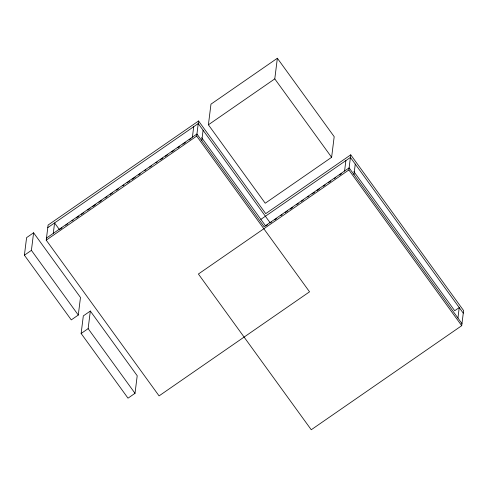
<?xml version="1.0" encoding="UTF-8"?>
<svg xmlns="http://www.w3.org/2000/svg" width="488" height="488" viewBox="0 0 488 488"><rect width="100%" height="100%" fill="white"/><g stroke="black" fill="none" stroke-linecap="round" stroke-linejoin="round"><path stroke-width="0.73" d="M24.4 255.206L26.59 237.632L33.599 232.782L80.477 297.466L78.287 315.047L71.278 319.896L24.4 255.206L31.409 250.356L33.599 232.782M198.567 120.975L196.682 136.085L309.544 291.812L159.076 395.884L46.22 240.157L48.105 225.041L198.567 120.975L265.722 213.64L350.744 154.836L463.6 310.569L461.715 325.679L311.252 429.751L198.396 274.018L348.859 169.952L350.744 154.836M53.283 233.374L54.589 222.931L59.432 229.616L61.939 227.884M81.13 333.487L83.32 315.907L90.329 311.057L137.207 375.742L135.017 393.322L128.008 398.171L81.13 333.487L88.139 328.637L90.329 311.057M192.406 137.152L193.706 126.703M201.788 140.703L203.093 130.253M208.4 124.8L210.969 104.164L277.355 58.249L334.189 136.677L331.62 157.313L265.234 203.228L208.4 124.8L274.781 78.885L277.355 58.249M344.583 171.014L345.882 160.57M353.965 174.564L355.264 164.12M457.939 318.036L459.238 307.586L454.7 310.728L353.855 171.569M47.781 227.64L198.244 123.568L270.248 222.924L271.493 222.058M46.482 238.083L196.945 134.011L264.099 226.682L349.121 167.878L461.977 323.605M65.697 225.285L67.582 223.986M71.968 220.948L73.218 220.082M76.354 217.916L78.861 216.178M81.368 214.446L83.875 212.713M87.633 210.114L90.14 208.376M92.647 206.644L95.782 204.478M98.912 202.313L101.419 200.574M105.182 197.976L107.061 196.676M110.19 194.511L112.697 192.772M116.461 190.174L118.34 188.874M122.726 185.843L123.983 184.97M127.112 182.805L129.619 181.072M132.126 179.34L135.261 177.168M138.391 175.003L140.276 173.704M144.661 170.672L145.912 169.8M149.676 167.201L151.554 165.902M155.94 162.87L157.191 161.998M160.326 159.832L162.833 158.1M165.34 156.367L167.848 154.629M171.605 152.03L174.112 150.298M177.876 147.699L179.755 146.394M182.884 144.228L185.391 142.496M189.155 139.897L191.034 138.592M46.22 240.157L196.682 136.085M260.866 219.374L350.421 157.435L463.277 313.162M266.277 225.669L267.412 224.883M274.616 219.905L276.489 218.606M280.856 215.586L282.101 214.726M285.224 212.567L287.719 210.84M290.214 209.114L292.709 207.388M296.454 204.801L298.32 203.508M301.444 201.349L303.316 200.056M307.684 197.03L308.928 196.17M312.046 194.011L314.546 192.284M317.041 190.558L319.536 188.832M323.276 186.245L325.148 184.952M328.272 182.793L330.766 181.066M334.506 178.48L335.756 177.614M339.502 175.027L341.368 173.728M348.859 169.952L461.715 325.679M274.781 78.885L331.62 157.313M201.666 137.689L265.71 226.06M31.409 250.356L78.287 315.047M88.139 328.637L135.017 393.322"/></g></svg>
